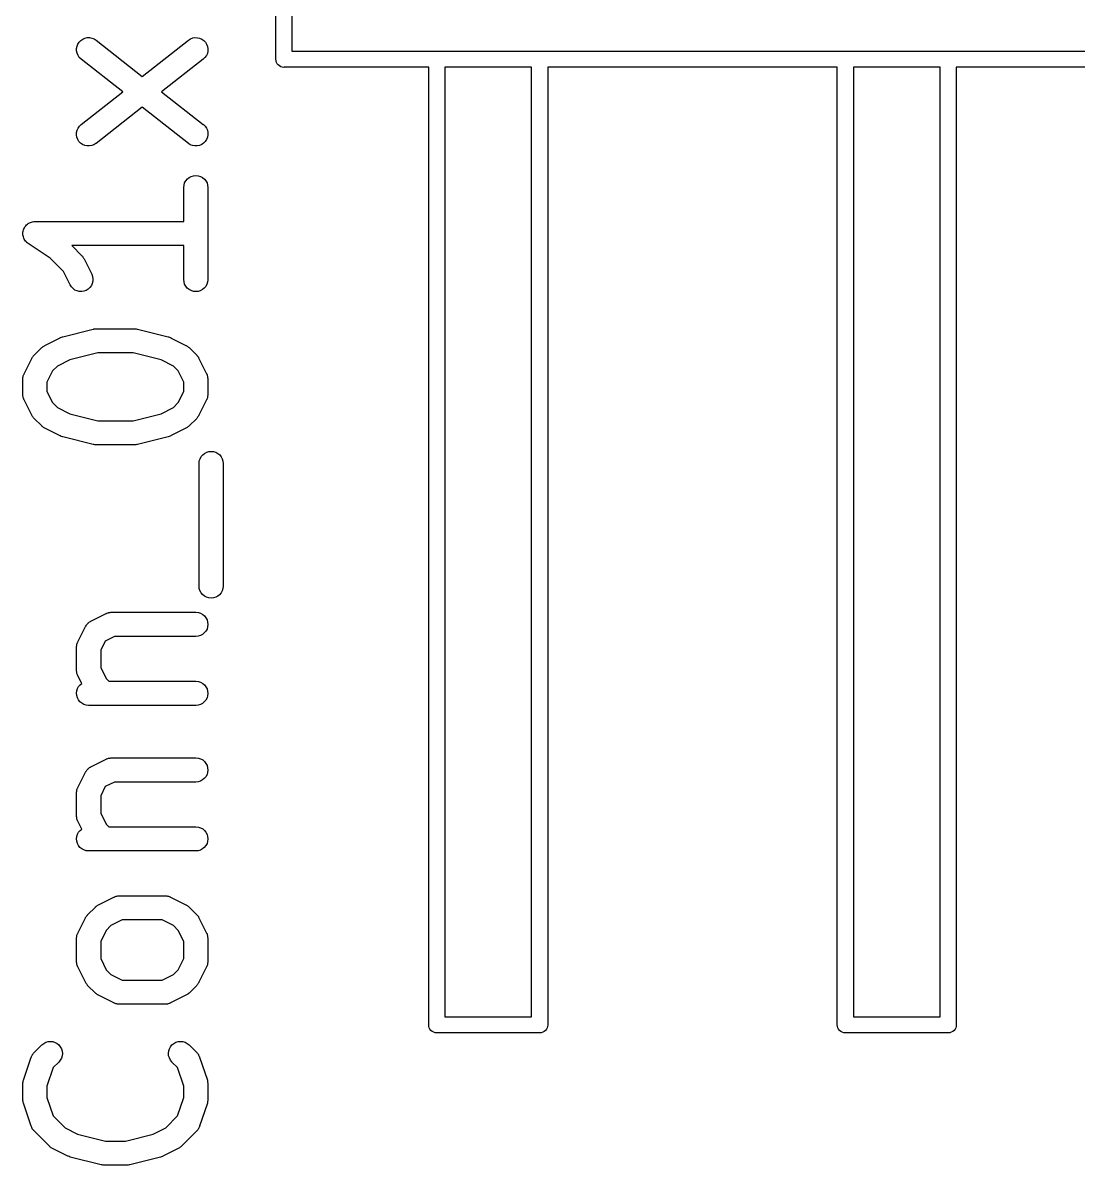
# Model space of a CAD drawing. Extents: x 118.6 to 187.3, y -130.9 to -41.9.
# Drawn here: x 150.78 to 157.34, y -88.38 to -81.28 of the extents above; entities that cross this region are included whole.
import ezdxf

# ---------------------------------------------------------------- set-up
doc = ezdxf.new("R2010")
doc.units = 0
doc.layers.add('BLACK', color=7, linetype='CONTINUOUS')

msp = doc.modelspace()

# ---------------------------------------------------------------- linework, layer by layer
at = {"layer": 'BLACK', "linetype": 'CONTINUOUS'}
for p, q in [((152.35, -81.5076), (152.35, -78.9725)), ((152.45, -79.02), (152.45, -81.46)), ((151.114, -81.4294), (151.119, -81.4158)), ((151.119, -81.4158), (151.127, -81.4035)), ((151.127, -81.4035), (151.137, -81.393)), ((151.137, -81.393), (151.149, -81.3847)), ((151.149, -81.3847), (151.163, -81.3788)), ((151.163, -81.3788), (151.177, -81.3757)), ((151.177, -81.3757), (151.192, -81.3755)), ((151.192, -81.3755), (151.206, -81.3781)), ((151.206, -81.3781), (151.22, -81.3834)), ((151.22, -81.3834), (151.232, -81.3913)), ((151.232, -81.3913), (151.519, -81.6168)), ((151.519, -81.6168), (151.806, -81.3913)), ((151.806, -81.3913), (151.807, -81.3906)), ((151.807, -81.3906), (151.819, -81.3829)), ((151.819, -81.3829), (151.833, -81.3778)), ((151.833, -81.3778), (151.847, -81.3754)), ((151.847, -81.3754), (151.862, -81.3759)), ((151.862, -81.3759), (151.876, -81.3792)), ((151.876, -81.3792), (151.89, -81.3852)), ((151.89, -81.3852), (151.902, -81.3937)), ((151.902, -81.3937), (151.912, -81.4043)), ((151.912, -81.4043), (151.919, -81.4167)), ((151.919, -81.4167), (151.925, -81.4304)), ((151.111, -81.4438), (151.114, -81.4294)), ((151.111, -81.4584), (151.111, -81.4438)), ((151.114, -81.4727), (151.111, -81.4584)), ((151.12, -81.4862), (151.114, -81.4727)), ((151.128, -81.4983), (151.12, -81.4862)), ((151.918, -81.4871), (151.909, -81.4991)), ((151.924, -81.4737), (151.918, -81.4871)), ((151.927, -81.4594), (151.924, -81.4737)), ((151.925, -81.4304), (151.927, -81.4448)), ((151.927, -81.4448), (151.927, -81.4594)), ((152.45, -81.46), (153.348, -81.46)), ((153.348, -81.46), (153.35, -81.4598)), ((153.35, -81.4598), (153.352, -81.46)), ((153.352, -81.46), (153.988, -81.46)), ((153.988, -81.46), (153.99, -81.4598)), ((153.99, -81.4598), (153.992, -81.46)), ((153.992, -81.46), (155.888, -81.46)), ((155.888, -81.46), (155.89, -81.4598)), ((155.89, -81.4598), (155.892, -81.46)), ((155.892, -81.46), (156.528, -81.46)), ((156.528, -81.46), (156.53, -81.4598)), ((156.53, -81.4598), (156.532, -81.46)), ((156.532, -81.46), (158.428, -81.46)), ((151.139, -81.5086), (151.128, -81.4983)), ((151.139, -81.5092), (151.139, -81.5086)), ((151.398, -81.7121), (151.139, -81.5092)), ((151.899, -81.5092), (151.64, -81.7121)), ((151.909, -81.4991), (151.899, -81.5092)), ((152.35, -81.51), (152.35, -81.5076)), ((152.351, -81.5198), (152.35, -81.51)), ((152.354, -81.5292), (152.351, -81.5198)), ((152.358, -81.5379), (152.354, -81.5292)), ((152.364, -81.5455), (152.358, -81.5379)), ((152.372, -81.5518), (152.364, -81.5455)), ((152.381, -81.5564), (152.372, -81.5518)), ((152.39, -81.5593), (152.381, -81.5564)), ((152.4, -81.5602), (152.39, -81.5593)), ((152.402, -81.56), (152.4, -81.5602)), ((153.3, -81.56), (152.402, -81.56)), ((153.3, -87.5075), (153.3, -81.56)), ((153.4, -81.56), (153.4, -87.46)), ((153.94, -81.56), (153.4, -81.56)), ((153.94, -87.46), (153.94, -81.56)), ((155.84, -81.56), (154.04, -81.56)), ((154.04, -81.56), (154.04, -87.5076)), ((155.84, -87.5075), (155.84, -81.56)), ((155.94, -81.56), (155.94, -87.46)), ((156.48, -81.56), (155.94, -81.56)), ((156.48, -87.46), (156.48, -81.56)), ((158.38, -81.56), (156.58, -81.56)), ((156.58, -81.56), (156.58, -87.5076)), ((151.139, -81.9151), (151.398, -81.7121)), ((151.64, -81.7121), (151.899, -81.9151)), ((151.519, -81.8075), (151.232, -82.033)), ((151.806, -82.033), (151.519, -81.8075)), ((151.129, -81.9252), (151.139, -81.9151)), ((151.899, -81.9151), (151.9, -81.9157)), ((151.9, -81.9157), (151.91, -81.926)), ((151.111, -81.9649), (151.114, -81.9506)), ((151.111, -81.9795), (151.111, -81.9649)), ((151.113, -81.9939), (151.111, -81.9795)), ((151.114, -81.9506), (151.12, -81.9372)), ((151.12, -81.9372), (151.129, -81.9252)), ((151.91, -81.926), (151.918, -81.9381)), ((151.918, -81.9381), (151.924, -81.9516)), ((151.924, -81.9516), (151.927, -81.9659)), ((151.927, -81.9805), (151.924, -81.9949)), ((151.927, -81.9659), (151.927, -81.9805)), ((151.119, -82.0076), (151.113, -81.9939)), ((151.126, -82.02), (151.119, -82.0076)), ((151.136, -82.0306), (151.126, -82.02)), ((151.148, -82.0391), (151.136, -82.0306)), ((151.162, -82.0451), (151.148, -82.0391)), ((151.176, -82.0484), (151.162, -82.0451)), ((151.191, -82.0489), (151.176, -82.0484)), ((151.205, -82.0465), (151.191, -82.0489)), ((151.219, -82.0414), (151.205, -82.0465)), ((151.231, -82.0337), (151.219, -82.0414)), ((151.232, -82.033), (151.231, -82.0337)), ((151.818, -82.0409), (151.806, -82.033)), ((151.832, -82.0462), (151.818, -82.0409)), ((151.846, -82.0488), (151.832, -82.0462)), ((151.861, -82.0485), (151.846, -82.0488)), ((151.875, -82.0454), (151.861, -82.0485)), ((151.889, -82.0396), (151.875, -82.0454)), ((151.901, -82.0313), (151.889, -82.0396)), ((151.911, -82.0208), (151.901, -82.0313)), ((151.919, -82.0085), (151.911, -82.0208)), ((151.924, -81.9949), (151.919, -82.0085)), ((151.783, -82.2778), (151.79, -82.265)), ((151.79, -82.265), (151.8, -82.2538)), ((151.8, -82.2538), (151.811, -82.2446)), ((151.811, -82.2446), (151.824, -82.2378)), ((151.824, -82.2378), (151.838, -82.2337)), ((151.838, -82.2337), (151.853, -82.2324)), ((151.853, -82.2324), (151.867, -82.2339)), ((151.867, -82.2339), (151.881, -82.2382)), ((151.881, -82.2382), (151.894, -82.2452)), ((151.894, -82.2452), (151.906, -82.2545)), ((151.906, -82.2545), (151.915, -82.2659)), ((151.915, -82.2659), (151.922, -82.2788)), ((151.777, -82.3063), (151.779, -82.2918)), ((151.777, -82.3074), (151.777, -82.3063)), ((151.777, -82.5181), (151.777, -82.3074)), ((151.779, -82.2918), (151.783, -82.2778)), ((151.922, -82.2788), (151.926, -82.2928)), ((151.926, -82.2928), (151.927, -82.3074)), ((151.927, -82.3074), (151.927, -82.8788)), ((150.783, -82.5639), (150.787, -82.5574)), ((150.787, -82.5574), (150.79, -82.5512)), ((150.79, -82.5511), (150.795, -82.5455)), ((150.79, -82.5512), (150.79, -82.5511)), ((150.79, -82.5511), (150.79, -82.5511)), ((150.795, -82.5455), (150.8, -82.5399)), ((150.8, -82.5398), (150.805, -82.5351)), ((150.8, -82.5399), (150.8, -82.5398)), ((150.8, -82.5398), (150.8, -82.5398)), ((150.805, -82.5351), (150.811, -82.5306)), ((150.811, -82.5306), (150.818, -82.5271)), ((150.811, -82.5306), (150.811, -82.5306)), ((150.811, -82.5306), (150.811, -82.5306)), ((150.818, -82.5271), (150.824, -82.5238)), ((150.824, -82.5237), (150.831, -82.5217)), ((150.824, -82.5238), (150.824, -82.5237)), ((150.824, -82.5237), (150.824, -82.5237)), ((150.831, -82.5217), (150.838, -82.5195)), ((150.838, -82.5195), (150.845, -82.5188)), ((150.838, -82.5195), (150.838, -82.5195)), ((150.838, -82.5195), (150.838, -82.5195)), ((150.845, -82.5188), (150.852, -82.5181)), ((150.852, -82.5181), (151.777, -82.5181)), ((150.777, -82.5925), (150.778, -82.5853)), ((150.777, -82.5926), (150.777, -82.5925)), ((150.777, -82.5925), (150.777, -82.5925)), ((150.778, -82.6001), (150.777, -82.5926)), ((150.778, -82.5853), (150.779, -82.578)), ((150.779, -82.607), (150.778, -82.6001)), ((150.779, -82.5779), (150.781, -82.5708)), ((150.779, -82.578), (150.779, -82.5779)), ((150.779, -82.578), (150.779, -82.578)), ((150.779, -82.6071), (150.779, -82.607)), ((150.781, -82.6143), (150.779, -82.6071)), ((150.779, -82.6071), (150.779, -82.6071)), ((150.781, -82.5708), (150.783, -82.564)), ((150.783, -82.6211), (150.781, -82.6143)), ((150.783, -82.564), (150.783, -82.5639)), ((150.783, -82.564), (150.783, -82.564)), ((150.783, -82.6212), (150.783, -82.6211)), ((150.783, -82.6211), (150.783, -82.6211)), ((150.786, -82.6274), (150.783, -82.6212)), ((150.79, -82.6341), (150.786, -82.6274)), ((150.79, -82.6342), (150.79, -82.6341)), ((150.79, -82.6341), (150.79, -82.6341)), ((150.794, -82.6398), (150.79, -82.6342)), ((150.799, -82.6455), (150.794, -82.6398)), ((150.799, -82.6456), (150.799, -82.6455)), ((150.799, -82.6455), (150.799, -82.6455)), ((150.804, -82.6503), (150.799, -82.6456)), ((150.81, -82.6549), (150.804, -82.6503)), ((150.81, -82.655), (150.81, -82.6549)), ((150.811, -82.6555), (150.81, -82.655)), ((150.81, -82.655), (150.81, -82.655)), ((150.81, -82.655), (150.81, -82.655)), ((150.947, -82.7466), (150.811, -82.6555)), ((151.777, -82.6681), (151.081, -82.6681)), ((151.081, -82.6681), (151.144, -82.7305)), ((151.777, -82.8788), (151.777, -82.6681)), ((151.029, -82.828), (150.947, -82.7466)), ((151.144, -82.7305), (151.144, -82.7313)), ((151.144, -82.7313), (151.147, -82.7346)), ((151.147, -82.7346), (151.15, -82.7376)), ((151.15, -82.7376), (151.151, -82.7403)), ((151.151, -82.7403), (151.153, -82.7427)), ((151.153, -82.7427), (151.155, -82.7465)), ((151.155, -82.7465), (151.158, -82.75)), ((151.158, -82.75), (151.205, -82.8453)), ((151.071, -82.9123), (151.029, -82.828)), ((151.079, -82.9247), (151.071, -82.9123)), ((151.209, -82.9033), (151.203, -82.9166)), ((151.205, -82.8453), (151.206, -82.8462)), ((151.206, -82.8462), (151.211, -82.8599)), ((151.212, -82.889), (151.209, -82.9033)), ((151.211, -82.8599), (151.213, -82.8744)), ((151.213, -82.8744), (151.212, -82.889)), ((151.779, -82.8934), (151.777, -82.8788)), ((151.783, -82.9074), (151.779, -82.8934)), ((151.79, -82.9203), (151.783, -82.9074)), ((151.921, -82.9084), (151.914, -82.9212)), ((151.926, -82.8944), (151.921, -82.9084)), ((151.927, -82.8799), (151.926, -82.8944)), ((151.927, -82.8788), (151.927, -82.8799)), ((151.089, -82.9354), (151.079, -82.9247)), ((151.101, -82.9439), (151.089, -82.9354)), ((151.114, -82.9499), (151.101, -82.9439)), ((151.128, -82.9532), (151.114, -82.9499)), ((151.143, -82.9536), (151.128, -82.9532)), ((151.157, -82.9513), (151.143, -82.9536)), ((151.171, -82.9461), (151.157, -82.9513)), ((151.184, -82.9384), (151.171, -82.9461)), ((151.194, -82.9284), (151.184, -82.9384)), ((151.203, -82.9166), (151.194, -82.9284)), ((151.799, -82.9317), (151.79, -82.9203)), ((151.81, -82.941), (151.799, -82.9317)), ((151.823, -82.9479), (151.81, -82.941)), ((151.837, -82.9523), (151.823, -82.9479)), ((151.852, -82.9538), (151.837, -82.9523)), ((151.866, -82.9525), (151.852, -82.9538)), ((151.88, -82.9483), (151.866, -82.9525)), ((151.893, -82.9416), (151.88, -82.9483)), ((151.905, -82.9324), (151.893, -82.9416)), ((151.914, -82.9212), (151.905, -82.9324)), ((151.025, -83.2346), (151.215, -83.187)), ((151.215, -83.187), (151.216, -83.1868)), ((151.216, -83.1868), (151.217, -83.1866)), ((151.217, -83.1866), (151.219, -83.1862)), ((151.219, -83.1862), (151.225, -83.1856)), ((151.225, -83.1856), (151.231, -83.1848)), ((151.231, -83.1848), (151.232, -83.1849)), ((151.232, -83.1849), (151.233, -83.1848)), ((151.233, -83.1848), (151.471, -83.1848)), ((151.471, -83.1848), (151.472, -83.1848)), ((151.472, -83.1848), (151.474, -83.1849)), ((151.474, -83.1849), (151.475, -83.1849)), ((151.475, -83.1849), (151.481, -83.1857)), ((151.481, -83.1857), (151.487, -83.1864)), ((151.487, -83.1864), (151.488, -83.1868)), ((151.488, -83.1868), (151.49, -83.187)), ((151.49, -83.187), (151.68, -83.2346)), ((150.914, -83.2879), (151.009, -83.2403)), ((151.009, -83.2403), (151.01, -83.2398)), ((151.01, -83.2398), (151.011, -83.2397)), ((151.011, -83.2395), (151.017, -83.2372)), ((151.011, -83.2397), (151.011, -83.2395)), ((151.017, -83.2372), (151.024, -83.2348)), ((151.024, -83.2347), (151.025, -83.2346)), ((151.024, -83.2348), (151.024, -83.2347)), ((151.68, -83.2346), (151.681, -83.2349)), ((151.681, -83.2349), (151.681, -83.235)), ((151.681, -83.235), (151.682, -83.2351)), ((151.682, -83.2351), (151.688, -83.2376)), ((151.688, -83.2376), (151.695, -83.24)), ((151.695, -83.24), (151.695, -83.2402)), ((151.695, -83.2402), (151.695, -83.2403)), ((151.695, -83.2403), (151.791, -83.2879)), ((150.847, -83.3496), (150.895, -83.302)), ((150.895, -83.3012), (150.899, -83.2986)), ((150.895, -83.302), (150.895, -83.3012)), ((150.899, -83.2986), (150.902, -83.2957)), ((150.902, -83.2957), (150.904, -83.294)), ((150.904, -83.294), (150.907, -83.2921)), ((150.907, -83.2921), (150.911, -83.2902)), ((150.911, -83.2902), (150.914, -83.2879)), ((151.243, -83.3348), (151.069, -83.3781)), ((151.462, -83.3348), (151.243, -83.3348)), ((151.636, -83.3781), (151.462, -83.3348)), ((151.791, -83.2879), (151.792, -83.2884)), ((151.792, -83.2884), (151.795, -83.2907)), ((151.795, -83.2907), (151.799, -83.2927)), ((151.799, -83.2927), (151.801, -83.2947)), ((151.801, -83.2947), (151.804, -83.2964)), ((151.804, -83.2964), (151.807, -83.2993)), ((151.807, -83.2993), (151.81, -83.302)), ((151.81, -83.302), (151.858, -83.3496)), ((150.785, -83.4643), (150.833, -83.3691)), ((150.833, -83.3681), (150.836, -83.3646)), ((150.833, -83.3691), (150.833, -83.3681)), ((150.836, -83.3646), (150.838, -83.3609)), ((150.838, -83.3609), (150.84, -83.3585)), ((150.84, -83.3585), (150.841, -83.3559)), ((150.841, -83.3559), (150.844, -83.3528)), ((150.844, -83.3528), (150.847, -83.3496)), ((151.069, -83.3781), (150.992, -83.4166)), ((151.713, -83.4166), (151.636, -83.3781)), ((151.858, -83.3496), (151.859, -83.3503)), ((151.859, -83.3503), (151.861, -83.3536)), ((151.861, -83.3536), (151.864, -83.3567)), ((151.864, -83.3567), (151.866, -83.3593)), ((151.866, -83.3593), (151.868, -83.3618)), ((151.868, -83.3618), (151.87, -83.3655)), ((151.87, -83.3655), (151.872, -83.3691)), ((151.872, -83.3691), (151.919, -83.4643)), ((150.779, -83.4823), (150.78, -83.4802)), ((150.78, -83.478), (150.782, -83.4732)), ((150.78, -83.4802), (150.78, -83.478)), ((150.782, -83.4732), (150.783, -83.4683)), ((150.783, -83.4683), (150.785, -83.4664)), ((150.785, -83.4664), (150.785, -83.4643)), ((150.962, -83.447), (150.927, -83.5156)), ((150.992, -83.4166), (150.962, -83.447)), ((151.743, -83.447), (151.713, -83.4166)), ((151.777, -83.5156), (151.743, -83.447)), ((151.919, -83.4643), (151.92, -83.4653)), ((151.92, -83.4653), (151.921, -83.4673)), ((151.921, -83.4673), (151.922, -83.4693)), ((151.922, -83.4693), (151.923, -83.4742)), ((151.923, -83.4742), (151.925, -83.479)), ((151.925, -83.479), (151.925, -83.4812)), ((151.925, -83.4812), (151.926, -83.4833)), ((150.777, -83.4968), (150.778, -83.4946)), ((150.777, -83.4979), (150.777, -83.4968)), ((150.777, -83.5931), (150.777, -83.4979)), ((150.778, -83.4874), (150.779, -83.4823)), ((150.778, -83.4924), (150.778, -83.4874)), ((150.778, -83.4946), (150.778, -83.4924)), ((150.927, -83.5156), (150.927, -83.5754)), ((151.777, -83.5754), (151.777, -83.5156)), ((151.926, -83.4833), (151.926, -83.4884)), ((151.926, -83.4884), (151.927, -83.4935)), ((151.927, -83.4935), (151.927, -83.4957)), ((151.927, -83.4957), (151.927, -83.4979)), ((151.927, -83.4979), (151.927, -83.5931)), ((150.778, -83.5953), (150.777, -83.5931)), ((150.778, -83.5975), (150.778, -83.5953)), ((150.778, -83.6026), (150.778, -83.5975)), ((150.779, -83.6077), (150.778, -83.6026)), ((150.779, -83.6098), (150.779, -83.6077)), ((150.78, -83.612), (150.779, -83.6098)), ((150.782, -83.6168), (150.78, -83.612)), ((150.783, -83.6217), (150.782, -83.6168)), ((150.784, -83.6236), (150.783, -83.6217)), ((150.927, -83.5754), (150.962, -83.6439)), ((151.743, -83.6439), (151.777, -83.5754)), ((151.921, -83.6226), (151.92, -83.6246)), ((151.923, -83.6178), (151.921, -83.6226)), ((151.925, -83.613), (151.923, -83.6178)), ((151.926, -83.6087), (151.925, -83.6108)), ((151.925, -83.6108), (151.925, -83.613)), ((151.927, -83.5985), (151.926, -83.6036)), ((151.926, -83.6036), (151.926, -83.6087)), ((151.927, -83.5931), (151.927, -83.5941)), ((151.927, -83.5941), (151.927, -83.5963)), ((151.927, -83.5963), (151.927, -83.5985)), ((150.785, -83.6257), (150.784, -83.6236)), ((150.785, -83.6266), (150.785, -83.6257)), ((150.833, -83.7219), (150.785, -83.6266)), ((150.962, -83.6439), (150.992, -83.6743)), ((150.992, -83.6743), (151.069, -83.7128)), ((151.636, -83.7128), (151.713, -83.6743)), ((151.713, -83.6743), (151.743, -83.6439)), ((151.919, -83.6266), (151.872, -83.7219)), ((151.92, -83.6246), (151.919, -83.6266)), ((150.835, -83.7254), (150.833, -83.7219)), ((150.837, -83.7292), (150.835, -83.7254)), ((150.839, -83.7316), (150.837, -83.7292)), ((150.841, -83.7343), (150.839, -83.7316)), ((150.844, -83.7373), (150.841, -83.7343)), ((150.846, -83.7406), (150.844, -83.7373)), ((150.847, -83.7414), (150.846, -83.7406)), ((150.895, -83.789), (150.847, -83.7414)), ((151.069, -83.7128), (151.243, -83.7562)), ((151.243, -83.7562), (151.462, -83.7562)), ((151.462, -83.7562), (151.636, -83.7128)), ((151.858, -83.7414), (151.81, -83.789)), ((151.86, -83.7381), (151.858, -83.7414)), ((151.863, -83.7351), (151.86, -83.7381)), ((151.865, -83.7325), (151.863, -83.7351)), ((151.867, -83.7301), (151.865, -83.7325)), ((151.869, -83.7263), (151.867, -83.7301)), ((151.871, -83.7228), (151.869, -83.7263)), ((151.872, -83.7219), (151.871, -83.7228)), ((150.898, -83.7917), (150.895, -83.789)), ((150.901, -83.7946), (150.898, -83.7917)), ((150.903, -83.7963), (150.901, -83.7946)), ((150.906, -83.7983), (150.903, -83.7963)), ((150.91, -83.8003), (150.906, -83.7983)), ((150.913, -83.8026), (150.91, -83.8003)), ((150.914, -83.803), (150.913, -83.8026)), ((151.009, -83.8507), (150.914, -83.803)), ((151.791, -83.803), (151.695, -83.8507)), ((151.794, -83.8008), (151.791, -83.803)), ((151.798, -83.7989), (151.794, -83.8008)), ((151.8, -83.7969), (151.798, -83.7989)), ((151.803, -83.7952), (151.8, -83.7969)), ((151.806, -83.7923), (151.803, -83.7952)), ((151.809, -83.7897), (151.806, -83.7923)), ((151.81, -83.789), (151.809, -83.7897)), ((151.01, -83.8508), (151.009, -83.8507)), ((151.01, -83.851), (151.01, -83.8508)), ((151.016, -83.8534), (151.01, -83.851)), ((151.023, -83.8559), (151.016, -83.8534)), ((151.024, -83.8561), (151.023, -83.8559)), ((151.023, -83.8559), (151.023, -83.8559)), ((151.025, -83.8563), (151.024, -83.8561)), ((151.215, -83.904), (151.025, -83.8563)), ((151.216, -83.9041), (151.215, -83.904)), ((151.218, -83.9046), (151.216, -83.9041)), ((151.224, -83.9052), (151.218, -83.9046)), ((151.23, -83.9061), (151.224, -83.9052)), ((151.231, -83.906), (151.23, -83.9061)), ((151.232, -83.9062), (151.231, -83.906)), ((151.233, -83.9062), (151.232, -83.9062)), ((151.471, -83.9062), (151.233, -83.9062)), ((151.473, -83.9061), (151.471, -83.9062)), ((151.474, -83.9061), (151.473, -83.9061)), ((151.48, -83.9053), (151.474, -83.9061)), ((151.486, -83.9048), (151.48, -83.9053)), ((151.487, -83.9044), (151.486, -83.9048)), ((151.489, -83.9042), (151.487, -83.9044)), ((151.49, -83.904), (151.489, -83.9042)), ((151.68, -83.8563), (151.49, -83.904)), ((151.681, -83.8562), (151.68, -83.8562)), ((151.68, -83.8562), (151.68, -83.8563)), ((151.687, -83.8538), (151.681, -83.8562)), ((151.694, -83.8514), (151.687, -83.8538)), ((151.695, -83.8511), (151.694, -83.8512)), ((151.694, -83.8512), (151.694, -83.8514)), ((151.695, -83.8507), (151.695, -83.8511)), ((151.886, -83.9793), (151.895, -83.9681)), ((151.895, -83.9681), (151.907, -83.9589)), ((151.907, -83.9589), (151.92, -83.9521)), ((151.92, -83.9521), (151.934, -83.948)), ((151.934, -83.948), (151.948, -83.9467)), ((151.948, -83.9467), (151.963, -83.9482)), ((151.963, -83.9482), (151.977, -83.9525)), ((151.977, -83.9525), (151.99, -83.9595)), ((151.99, -83.9595), (152.001, -83.9688)), ((152.001, -83.9688), (152.01, -83.9802)), ((151.873, -84.0206), (151.874, -84.0061)), ((151.873, -84.0217), (151.873, -84.0206)), ((151.873, -84.7836), (151.873, -84.0217)), ((151.874, -84.0061), (151.879, -83.9921)), ((151.879, -83.9921), (151.886, -83.9793)), ((152.01, -83.9802), (152.017, -83.9931)), ((152.017, -83.9931), (152.021, -84.0071)), ((152.021, -84.0071), (152.023, -84.0217)), ((152.023, -84.0217), (152.023, -84.7836)), ((151.874, -84.7981), (151.873, -84.7836)), ((151.878, -84.8122), (151.874, -84.7981)), ((151.885, -84.8251), (151.878, -84.8122)), ((151.894, -84.8364), (151.885, -84.8251)), ((152.01, -84.8259), (152, -84.8372)), ((152.017, -84.8131), (152.01, -84.8259)), ((152.021, -84.7992), (152.017, -84.8131)), ((152.023, -84.7846), (152.021, -84.7992)), ((152.023, -84.7836), (152.023, -84.7846)), ((151.906, -84.8457), (151.894, -84.8364)), ((151.919, -84.8527), (151.906, -84.8457)), ((151.933, -84.857), (151.919, -84.8527)), ((151.947, -84.8586), (151.933, -84.857)), ((151.962, -84.8572), (151.947, -84.8586)), ((151.976, -84.8531), (151.962, -84.8572)), ((151.989, -84.8463), (151.976, -84.8531)), ((152, -84.8372), (151.989, -84.8463)), ((151.2, -85.0022), (151.295, -84.9546)), ((151.295, -84.9546), (151.296, -84.9541)), ((151.296, -84.9541), (151.298, -84.9534)), ((151.298, -84.9534), (151.3, -84.9523)), ((151.3, -84.9523), (151.305, -84.9508)), ((151.305, -84.9508), (151.31, -84.9491)), ((151.31, -84.9491), (151.312, -84.9487)), ((151.312, -84.9487), (151.314, -84.9481)), ((151.314, -84.9481), (151.319, -84.9476)), ((151.319, -84.9476), (151.324, -84.9468)), ((151.324, -84.9468), (151.326, -84.9469)), ((151.326, -84.9469), (151.329, -84.9467)), ((151.329, -84.9467), (151.852, -84.9467)), ((151.852, -84.9467), (151.853, -84.9467)), ((151.853, -84.9467), (151.868, -84.9483)), ((151.868, -84.9483), (151.882, -84.9527)), ((151.882, -84.9527), (151.895, -84.9598)), ((151.895, -84.9598), (151.906, -84.9692)), ((151.906, -84.9692), (151.915, -84.9806)), ((151.119, -85.131), (151.166, -85.0357)), ((151.166, -85.0357), (151.167, -85.0348)), ((151.167, -85.0348), (151.168, -85.0334)), ((151.168, -85.032), (151.172, -85.0273)), ((151.168, -85.0334), (151.168, -85.032)), ((151.172, -85.0273), (151.175, -85.0225)), ((151.175, -85.0225), (151.176, -85.0214)), ((151.176, -85.0214), (151.177, -85.02)), ((151.177, -85.02), (151.181, -85.0161)), ((151.181, -85.0161), (151.185, -85.012)), ((151.185, -85.012), (151.186, -85.0111)), ((151.186, -85.0111), (151.187, -85.01)), ((151.187, -85.01), (151.192, -85.007)), ((151.192, -85.007), (151.197, -85.0037)), ((151.197, -85.0037), (151.198, -85.0031)), ((151.198, -85.0031), (151.2, -85.0022)), ((151.915, -84.9806), (151.922, -84.9936)), ((151.922, -84.9936), (151.926, -85.0076)), ((151.926, -85.0367), (151.922, -85.0507)), ((151.926, -85.0076), (151.927, -85.0222)), ((151.927, -85.0222), (151.926, -85.0367)), ((151.346, -85.0967), (151.289, -85.1252)), ((151.852, -85.0967), (151.346, -85.0967)), ((151.867, -85.0952), (151.852, -85.0967)), ((151.881, -85.091), (151.867, -85.0952)), ((151.894, -85.0841), (151.881, -85.091)), ((151.905, -85.0749), (151.894, -85.0841)), ((151.915, -85.0636), (151.905, -85.0749)), ((151.922, -85.0507), (151.915, -85.0636)), ((151.111, -85.1591), (151.112, -85.154)), ((151.111, -85.1613), (151.111, -85.1591)), ((151.111, -85.1635), (151.111, -85.1613)), ((151.111, -85.1645), (151.111, -85.1635)), ((151.111, -85.3074), (151.111, -85.1645)), ((151.112, -85.1489), (151.113, -85.1468)), ((151.112, -85.154), (151.112, -85.1489)), ((151.113, -85.1447), (151.115, -85.1399)), ((151.113, -85.1468), (151.113, -85.1447)), ((151.115, -85.1399), (151.117, -85.135)), ((151.117, -85.135), (151.118, -85.133)), ((151.118, -85.133), (151.119, -85.131)), ((151.289, -85.1252), (151.261, -85.1822)), ((151.261, -85.1822), (151.261, -85.2897)), ((151.111, -85.3096), (151.111, -85.3074)), ((151.111, -85.3118), (151.111, -85.3096)), ((151.112, -85.3168), (151.111, -85.3118)), ((151.112, -85.3219), (151.112, -85.3168)), ((151.113, -85.3241), (151.112, -85.3219)), ((151.113, -85.3262), (151.113, -85.3241)), ((151.115, -85.3311), (151.113, -85.3262)), ((151.261, -85.2897), (151.295, -85.3582)), ((151.116, -85.336), (151.115, -85.3311)), ((151.117, -85.3379), (151.116, -85.336)), ((151.118, -85.34), (151.117, -85.3379)), ((151.119, -85.3409), (151.118, -85.34)), ((151.143, -85.389), (151.119, -85.3409)), ((151.124, -85.4083), (151.133, -85.397)), ((151.133, -85.397), (151.143, -85.389)), ((151.295, -85.3582), (151.312, -85.3752)), ((151.312, -85.3752), (151.852, -85.3752)), ((151.852, -85.3752), (151.853, -85.3752)), ((151.853, -85.3752), (151.868, -85.3769)), ((151.868, -85.3769), (151.882, -85.3813)), ((151.882, -85.3813), (151.895, -85.3884)), ((151.895, -85.3884), (151.906, -85.3978)), ((151.906, -85.3978), (151.915, -85.4092)), ((151.111, -85.4497), (151.112, -85.4352)), ((151.112, -85.4643), (151.111, -85.4497)), ((151.112, -85.4352), (151.117, -85.4212)), ((151.116, -85.4783), (151.112, -85.4643)), ((151.117, -85.4212), (151.124, -85.4083)), ((151.915, -85.4092), (151.922, -85.4221)), ((151.922, -85.4221), (151.926, -85.4362)), ((151.926, -85.4653), (151.922, -85.4793)), ((151.926, -85.4362), (151.927, -85.4508)), ((151.927, -85.4508), (151.926, -85.4653)), ((151.123, -85.4913), (151.116, -85.4783)), ((151.132, -85.5027), (151.123, -85.4913)), ((151.143, -85.5121), (151.132, -85.5027)), ((151.156, -85.5192), (151.143, -85.5121)), ((151.17, -85.5236), (151.156, -85.5192)), ((151.185, -85.5252), (151.17, -85.5236)), ((151.186, -85.5252), (151.185, -85.5252)), ((151.852, -85.5252), (151.186, -85.5252)), ((151.867, -85.5238), (151.852, -85.5252)), ((151.881, -85.5196), (151.867, -85.5238)), ((151.894, -85.5127), (151.881, -85.5196)), ((151.905, -85.5035), (151.894, -85.5127)), ((151.915, -85.4922), (151.905, -85.5035)), ((151.922, -85.4793), (151.915, -85.4922)), ((151.2, -85.907), (151.295, -85.8593)), ((151.295, -85.8593), (151.296, -85.8589)), ((151.296, -85.8589), (151.298, -85.8581)), ((151.298, -85.8581), (151.3, -85.8571)), ((151.3, -85.8571), (151.305, -85.8556)), ((151.305, -85.8556), (151.31, -85.8538)), ((151.31, -85.8538), (151.312, -85.8535)), ((151.312, -85.8535), (151.314, -85.8529)), ((151.314, -85.8529), (151.319, -85.8524)), ((151.319, -85.8524), (151.324, -85.8516)), ((151.324, -85.8516), (151.326, -85.8516)), ((151.326, -85.8516), (151.329, -85.8514)), ((151.329, -85.8514), (151.852, -85.8514)), ((151.852, -85.8514), (151.853, -85.8514)), ((151.853, -85.8514), (151.868, -85.8531)), ((151.868, -85.8531), (151.882, -85.8575)), ((151.882, -85.8575), (151.895, -85.8645)), ((151.895, -85.8645), (151.906, -85.874)), ((151.906, -85.874), (151.915, -85.8854)), ((151.915, -85.8854), (151.922, -85.8983)), ((151.119, -86.0357), (151.166, -85.9405)), ((151.166, -85.9405), (151.167, -85.9396)), ((151.167, -85.9396), (151.168, -85.9382)), ((151.168, -85.9367), (151.172, -85.9321)), ((151.168, -85.9382), (151.168, -85.9367)), ((151.172, -85.9321), (151.175, -85.9273)), ((151.175, -85.9273), (151.176, -85.9261)), ((151.176, -85.9261), (151.177, -85.9248)), ((151.177, -85.9248), (151.181, -85.9209)), ((151.181, -85.9209), (151.185, -85.9168)), ((151.185, -85.9168), (151.186, -85.9159)), ((151.186, -85.9159), (151.187, -85.9148)), ((151.187, -85.9148), (151.192, -85.9117)), ((151.192, -85.9117), (151.197, -85.9085)), ((151.197, -85.9085), (151.198, -85.9078)), ((151.198, -85.9078), (151.2, -85.907)), ((151.922, -85.9555), (151.915, -85.9684)), ((151.922, -85.8983), (151.926, -85.9124)), ((151.926, -85.9415), (151.922, -85.9555)), ((151.926, -85.9124), (151.927, -85.927)), ((151.927, -85.927), (151.926, -85.9415)), ((151.118, -86.0378), (151.119, -86.0357)), ((151.289, -86.0299), (151.261, -86.087)), ((151.346, -86.0014), (151.289, -86.0299)), ((151.852, -86.0014), (151.346, -86.0014)), ((151.867, -86), (151.852, -86.0014)), ((151.881, -85.9958), (151.867, -86)), ((151.894, -85.9889), (151.881, -85.9958)), ((151.905, -85.9796), (151.894, -85.9889)), ((151.915, -85.9684), (151.905, -85.9796)), ((151.111, -86.0638), (151.112, -86.0588)), ((151.111, -86.066), (151.111, -86.0638)), ((151.111, -86.0682), (151.111, -86.066)), ((151.111, -86.0693), (151.111, -86.0682)), ((151.111, -86.2121), (151.111, -86.0693)), ((151.112, -86.0537), (151.113, -86.0516)), ((151.112, -86.0588), (151.112, -86.0537)), ((151.113, -86.0494), (151.115, -86.0446)), ((151.113, -86.0516), (151.113, -86.0494)), ((151.115, -86.0446), (151.117, -86.0397)), ((151.117, -86.0397), (151.118, -86.0378)), ((151.261, -86.087), (151.261, -86.1944)), ((151.111, -86.2143), (151.111, -86.2121)), ((151.111, -86.2165), (151.111, -86.2143)), ((151.112, -86.2216), (151.111, -86.2165)), ((151.112, -86.2267), (151.112, -86.2216)), ((151.113, -86.2288), (151.112, -86.2267)), ((151.113, -86.231), (151.113, -86.2288)), ((151.115, -86.2358), (151.113, -86.231)), ((151.116, -86.2407), (151.115, -86.2358)), ((151.117, -86.2427), (151.116, -86.2407)), ((151.118, -86.2447), (151.117, -86.2427)), ((151.119, -86.2457), (151.118, -86.2447)), ((151.143, -86.2938), (151.119, -86.2457)), ((151.261, -86.1944), (151.295, -86.263)), ((151.117, -86.3259), (151.124, -86.3131)), ((151.124, -86.3131), (151.133, -86.3018)), ((151.133, -86.3018), (151.143, -86.2938)), ((151.295, -86.263), (151.312, -86.28)), ((151.312, -86.28), (151.852, -86.28)), ((151.852, -86.28), (151.853, -86.28)), ((151.853, -86.28), (151.868, -86.2816)), ((151.868, -86.2816), (151.882, -86.2861)), ((151.882, -86.2861), (151.895, -86.2931)), ((151.895, -86.2931), (151.906, -86.3025)), ((151.906, -86.3025), (151.915, -86.3139)), ((151.915, -86.3139), (151.922, -86.3269)), ((151.111, -86.3545), (151.112, -86.3399)), ((151.112, -86.3691), (151.111, -86.3545)), ((151.112, -86.3399), (151.117, -86.3259)), ((151.116, -86.3831), (151.112, -86.3691)), ((151.123, -86.3961), (151.116, -86.3831)), ((151.922, -86.3841), (151.915, -86.3969)), ((151.922, -86.3269), (151.926, -86.3409)), ((151.926, -86.3701), (151.922, -86.3841)), ((151.926, -86.3409), (151.927, -86.3555)), ((151.927, -86.3555), (151.926, -86.3701)), ((151.132, -86.4075), (151.123, -86.3961)), ((151.143, -86.4169), (151.132, -86.4075)), ((151.156, -86.4239), (151.143, -86.4169)), ((151.17, -86.4284), (151.156, -86.4239)), ((151.185, -86.43), (151.17, -86.4284)), ((151.186, -86.43), (151.185, -86.43)), ((151.852, -86.43), (151.186, -86.43)), ((151.867, -86.4286), (151.852, -86.43)), ((151.881, -86.4243), (151.867, -86.4286)), ((151.894, -86.4175), (151.881, -86.4243)), ((151.905, -86.4082), (151.894, -86.4175)), ((151.915, -86.3969), (151.905, -86.4082)), ((151.247, -86.7641), (151.343, -86.7165)), ((151.343, -86.7165), (151.344, -86.716)), ((151.344, -86.716), (151.346, -86.7153)), ((151.346, -86.7153), (151.348, -86.7142)), ((151.348, -86.7142), (151.353, -86.7127)), ((151.353, -86.7127), (151.357, -86.711)), ((151.357, -86.711), (151.36, -86.7106)), ((151.36, -86.7106), (151.362, -86.71)), ((151.362, -86.71), (151.367, -86.7095)), ((151.367, -86.7095), (151.372, -86.7087)), ((151.372, -86.7087), (151.374, -86.7088)), ((151.374, -86.7088), (151.376, -86.7086)), ((151.376, -86.7086), (151.662, -86.7086)), ((151.662, -86.7086), (151.663, -86.7086)), ((151.663, -86.7086), (151.665, -86.7088)), ((151.665, -86.7088), (151.667, -86.7088)), ((151.667, -86.7088), (151.672, -86.7096)), ((151.672, -86.7096), (151.677, -86.7102)), ((151.677, -86.7102), (151.68, -86.7109)), ((151.68, -86.7109), (151.682, -86.7113)), ((151.682, -86.7113), (151.687, -86.7131)), ((151.687, -86.7131), (151.691, -86.7146)), ((151.691, -86.7146), (151.693, -86.7157)), ((151.693, -86.7157), (151.695, -86.7165)), ((151.695, -86.7165), (151.791, -86.7641)), ((151.18, -86.8258), (151.228, -86.7782)), ((151.228, -86.7782), (151.229, -86.7774)), ((151.229, -86.7774), (151.232, -86.7748)), ((151.232, -86.7748), (151.235, -86.7719)), ((151.235, -86.7719), (151.238, -86.7702)), ((151.238, -86.7702), (151.24, -86.7683)), ((151.24, -86.7683), (151.244, -86.7664)), ((151.244, -86.7664), (151.247, -86.7641)), ((151.791, -86.7641), (151.792, -86.7646)), ((151.792, -86.7646), (151.795, -86.7669)), ((151.795, -86.7669), (151.799, -86.7689)), ((151.799, -86.7689), (151.801, -86.7708)), ((151.801, -86.7708), (151.804, -86.7725)), ((151.804, -86.7725), (151.807, -86.7755)), ((151.807, -86.7755), (151.81, -86.7782)), ((151.81, -86.7782), (151.858, -86.8258)), ((151.119, -86.9405), (151.166, -86.8453)), ((151.166, -86.8453), (151.167, -86.8443)), ((151.167, -86.8443), (151.169, -86.8408)), ((151.169, -86.8408), (151.171, -86.8371)), ((151.171, -86.8371), (151.173, -86.8347)), ((151.173, -86.8347), (151.175, -86.8321)), ((151.175, -86.8321), (151.178, -86.829)), ((151.178, -86.829), (151.18, -86.8258)), ((151.394, -86.8586), (151.325, -86.8928)), ((151.644, -86.8586), (151.394, -86.8586)), ((151.713, -86.8928), (151.644, -86.8586)), ((151.858, -86.8258), (151.859, -86.8265)), ((151.859, -86.8265), (151.861, -86.8298)), ((151.861, -86.8298), (151.864, -86.8329)), ((151.864, -86.8329), (151.866, -86.8355)), ((151.866, -86.8355), (151.868, -86.838)), ((151.868, -86.838), (151.87, -86.8417)), ((151.87, -86.8417), (151.872, -86.8453)), ((151.872, -86.8453), (151.919, -86.9405)), ((151.112, -86.9585), (151.113, -86.9564)), ((151.112, -86.9635), (151.112, -86.9585)), ((151.113, -86.9542), (151.115, -86.9494)), ((151.113, -86.9564), (151.113, -86.9542)), ((151.115, -86.9494), (151.117, -86.9445)), ((151.117, -86.9445), (151.118, -86.9426)), ((151.118, -86.9426), (151.119, -86.9405)), ((151.295, -86.9232), (151.261, -86.9918)), ((151.325, -86.8928), (151.295, -86.9232)), ((151.743, -86.9232), (151.713, -86.8928)), ((151.777, -86.9918), (151.743, -86.9232)), ((151.919, -86.9405), (151.92, -86.9414)), ((151.92, -86.9414), (151.921, -86.9435)), ((151.921, -86.9435), (151.922, -86.9455)), ((151.922, -86.9455), (151.923, -86.9504)), ((151.923, -86.9504), (151.925, -86.9552)), ((151.925, -86.9552), (151.925, -86.9574)), ((151.925, -86.9574), (151.926, -86.9595)), ((151.926, -86.9595), (151.926, -86.9646)), ((151.111, -86.9686), (151.112, -86.9635)), ((151.111, -86.9708), (151.111, -86.9686)), ((151.111, -86.973), (151.111, -86.9708)), ((151.111, -86.974), (151.111, -86.973)), ((151.111, -87.1169), (151.111, -86.974)), ((151.261, -86.9918), (151.261, -87.0992)), ((151.777, -87.0992), (151.777, -86.9918)), ((151.926, -86.9646), (151.927, -86.9696)), ((151.927, -86.9696), (151.927, -86.9719)), ((151.927, -86.9719), (151.927, -86.974)), ((151.927, -86.974), (151.927, -87.1169)), ((151.261, -87.0992), (151.295, -87.1677)), ((151.743, -87.1677), (151.777, -87.0992)), ((151.111, -87.1191), (151.111, -87.1169)), ((151.111, -87.1213), (151.111, -87.1191)), ((151.112, -87.1264), (151.111, -87.1213)), ((151.112, -87.1315), (151.112, -87.1264)), ((151.113, -87.1336), (151.112, -87.1315)), ((151.113, -87.1358), (151.113, -87.1336)), ((151.115, -87.1406), (151.113, -87.1358)), ((151.116, -87.1455), (151.115, -87.1406)), ((151.117, -87.1474), (151.116, -87.1455)), ((151.118, -87.1495), (151.117, -87.1474)), ((151.119, -87.1504), (151.118, -87.1495)), ((151.166, -87.2457), (151.119, -87.1504)), ((151.295, -87.1677), (151.325, -87.1981)), ((151.713, -87.1981), (151.743, -87.1677)), ((151.919, -87.1504), (151.872, -87.2457)), ((151.92, -87.1484), (151.919, -87.1504)), ((151.921, -87.1465), (151.92, -87.1484)), ((151.923, -87.1416), (151.921, -87.1465)), ((151.925, -87.1368), (151.923, -87.1416)), ((151.926, -87.1325), (151.925, -87.1346)), ((151.925, -87.1346), (151.925, -87.1368)), ((151.927, -87.1224), (151.926, -87.1274)), ((151.926, -87.1274), (151.926, -87.1325)), ((151.927, -87.1169), (151.927, -87.118)), ((151.927, -87.118), (151.927, -87.1201)), ((151.927, -87.1201), (151.927, -87.1224)), ((151.325, -87.1981), (151.394, -87.2324)), ((151.394, -87.2324), (151.644, -87.2324)), ((151.644, -87.2324), (151.713, -87.1981)), ((151.168, -87.2493), (151.166, -87.2457)), ((151.17, -87.253), (151.168, -87.2493)), ((151.172, -87.2554), (151.17, -87.253)), ((151.174, -87.2581), (151.172, -87.2554)), ((151.177, -87.2611), (151.174, -87.2581)), ((151.18, -87.2644), (151.177, -87.2611)), ((151.18, -87.2652), (151.18, -87.2644)), ((151.228, -87.3128), (151.18, -87.2652)), ((151.231, -87.3155), (151.228, -87.3128)), ((151.809, -87.3135), (151.806, -87.3162)), ((151.81, -87.3128), (151.809, -87.3135)), ((151.858, -87.2652), (151.81, -87.3128)), ((151.86, -87.2619), (151.858, -87.2652)), ((151.863, -87.2589), (151.86, -87.2619)), ((151.865, -87.2563), (151.863, -87.2589)), ((151.867, -87.2539), (151.865, -87.2563)), ((151.869, -87.2502), (151.867, -87.2539)), ((151.871, -87.2466), (151.869, -87.2502)), ((151.872, -87.2457), (151.871, -87.2466)), ((151.234, -87.3184), (151.231, -87.3155)), ((151.237, -87.3201), (151.234, -87.3184)), ((151.239, -87.3221), (151.237, -87.3201)), ((151.243, -87.3241), (151.239, -87.3221)), ((151.246, -87.3264), (151.243, -87.3241)), ((151.247, -87.3268), (151.246, -87.3264)), ((151.343, -87.3745), (151.247, -87.3268)), ((151.345, -87.3753), (151.343, -87.3745)), ((151.347, -87.3763), (151.345, -87.3753)), ((151.352, -87.3779), (151.347, -87.3763)), ((151.356, -87.3797), (151.352, -87.3779)), ((151.358, -87.3801), (151.356, -87.3797)), ((151.361, -87.3807), (151.358, -87.3801)), ((151.366, -87.3813), (151.361, -87.3807)), ((151.371, -87.3822), (151.366, -87.3813)), ((151.373, -87.3821), (151.371, -87.3822)), ((151.375, -87.3824), (151.373, -87.3821)), ((151.376, -87.3824), (151.375, -87.3824)), ((151.662, -87.3824), (151.376, -87.3824)), ((151.664, -87.3822), (151.662, -87.3824)), ((151.666, -87.3823), (151.664, -87.3822)), ((151.671, -87.3815), (151.666, -87.3823)), ((151.676, -87.381), (151.671, -87.3815)), ((151.679, -87.3803), (151.676, -87.381)), ((151.681, -87.38), (151.679, -87.3803)), ((151.686, -87.3782), (151.681, -87.38)), ((151.69, -87.3767), (151.686, -87.3782)), ((151.692, -87.3757), (151.69, -87.3767)), ((151.695, -87.3749), (151.692, -87.3757)), ((151.791, -87.3268), (151.695, -87.3745)), ((151.695, -87.3745), (151.695, -87.3749)), ((151.794, -87.3246), (151.791, -87.3268)), ((151.798, -87.3227), (151.794, -87.3246)), ((151.8, -87.3207), (151.798, -87.3227)), ((151.803, -87.3191), (151.8, -87.3207)), ((151.806, -87.3162), (151.803, -87.3191)), ((153.3, -87.51), (153.3, -87.5075)), ((153.301, -87.5198), (153.3, -87.51)), ((153.304, -87.5292), (153.301, -87.5198)), ((153.4, -87.46), (153.94, -87.46)), ((154.039, -87.5198), (154.036, -87.5292)), ((154.04, -87.5124), (154.039, -87.5198)), ((154.04, -87.5076), (154.04, -87.51)), ((154.04, -87.51), (154.04, -87.5124)), ((155.84, -87.51), (155.84, -87.5075)), ((155.841, -87.5198), (155.84, -87.51)), ((155.844, -87.5292), (155.841, -87.5198)), ((155.94, -87.46), (156.48, -87.46)), ((156.579, -87.5198), (156.576, -87.5292)), ((156.58, -87.5124), (156.579, -87.5198)), ((156.58, -87.5076), (156.58, -87.51)), ((156.58, -87.51), (156.58, -87.5124)), ((153.308, -87.5379), (153.304, -87.5292)), ((153.314, -87.5455), (153.308, -87.5379)), ((153.322, -87.5518), (153.314, -87.5455)), ((153.331, -87.5564), (153.322, -87.5518)), ((153.34, -87.5593), (153.331, -87.5564)), ((153.348, -87.56), (153.34, -87.5593)), ((153.35, -87.5602), (153.348, -87.56)), ((153.352, -87.56), (153.35, -87.5602)), ((153.988, -87.56), (153.352, -87.56)), ((153.99, -87.5602), (153.988, -87.56)), ((154, -87.5593), (153.99, -87.5602)), ((154.009, -87.5564), (154, -87.5593)), ((154.018, -87.5518), (154.009, -87.5564)), ((154.026, -87.5455), (154.018, -87.5518)), ((154.032, -87.5379), (154.026, -87.5455)), ((154.036, -87.5292), (154.032, -87.5379)), ((155.848, -87.5379), (155.844, -87.5292)), ((155.854, -87.5455), (155.848, -87.5379)), ((155.862, -87.5518), (155.854, -87.5455)), ((155.871, -87.5564), (155.862, -87.5518)), ((155.88, -87.5593), (155.871, -87.5564)), ((155.888, -87.56), (155.88, -87.5593)), ((155.89, -87.5602), (155.888, -87.56)), ((155.892, -87.56), (155.89, -87.5602)), ((156.528, -87.56), (155.892, -87.56)), ((156.53, -87.5602), (156.528, -87.56)), ((156.54, -87.5593), (156.53, -87.5602)), ((156.549, -87.5564), (156.54, -87.5593)), ((156.558, -87.5518), (156.549, -87.5564)), ((156.566, -87.5455), (156.558, -87.5518)), ((156.572, -87.5379), (156.566, -87.5455)), ((156.576, -87.5292), (156.572, -87.5379)), ((150.847, -87.6829), (150.895, -87.6353)), ((150.895, -87.6346), (150.907, -87.6254)), ((150.895, -87.6353), (150.895, -87.6346)), ((150.907, -87.6254), (150.92, -87.6187)), ((150.92, -87.6187), (150.934, -87.6146)), ((150.934, -87.6146), (150.948, -87.6133)), ((150.948, -87.6133), (150.963, -87.6149)), ((150.963, -87.6149), (150.977, -87.6193)), ((150.977, -87.6193), (150.99, -87.6263)), ((150.99, -87.6263), (151.001, -87.6357)), ((151.001, -87.6357), (151.01, -87.647)), ((151.01, -87.647), (151.017, -87.66)), ((151.017, -87.66), (151.021, -87.674)), ((151.684, -87.673), (151.688, -87.659)), ((151.688, -87.659), (151.695, -87.6462)), ((151.695, -87.6462), (151.704, -87.6349)), ((151.704, -87.6349), (151.716, -87.6257)), ((151.716, -87.6257), (151.729, -87.6189)), ((151.729, -87.6189), (151.743, -87.6147)), ((151.743, -87.6147), (151.757, -87.6133)), ((151.757, -87.6133), (151.772, -87.6148)), ((151.772, -87.6148), (151.786, -87.6191)), ((151.786, -87.6191), (151.799, -87.626)), ((151.799, -87.626), (151.81, -87.6353)), ((151.81, -87.6353), (151.858, -87.6829)), ((150.781, -87.8551), (150.829, -87.7122)), ((150.829, -87.7112), (150.83, -87.7092)), ((150.829, -87.7122), (150.829, -87.7112)), ((150.83, -87.7092), (150.831, -87.7071)), ((150.831, -87.7071), (150.833, -87.7026)), ((150.833, -87.7026), (150.835, -87.698)), ((150.835, -87.698), (150.837, -87.6962)), ((150.837, -87.6962), (150.838, -87.6942)), ((150.838, -87.6942), (150.841, -87.6903)), ((150.841, -87.6903), (150.844, -87.6861)), ((150.844, -87.6861), (150.846, -87.6846)), ((150.846, -87.6846), (150.847, -87.6829)), ((151.01, -87.7301), (151.001, -87.7414)), ((151.017, -87.7172), (151.01, -87.7301)), ((151.021, -87.7032), (151.017, -87.7172)), ((151.021, -87.674), (151.023, -87.6886)), ((151.023, -87.6886), (151.021, -87.7032)), ((151.682, -87.6875), (151.684, -87.673)), ((151.683, -87.7021), (151.682, -87.6875)), ((151.688, -87.7162), (151.683, -87.7021)), ((151.694, -87.7292), (151.688, -87.7162)), ((151.703, -87.7406), (151.694, -87.7292)), ((151.858, -87.6829), (151.859, -87.6837)), ((151.859, -87.6837), (151.86, -87.6854)), ((151.86, -87.6854), (151.862, -87.6869)), ((151.862, -87.6869), (151.864, -87.6911)), ((151.864, -87.6911), (151.868, -87.6951)), ((151.868, -87.6951), (151.869, -87.6971)), ((151.869, -87.6971), (151.87, -87.6989)), ((151.87, -87.6989), (151.872, -87.7036)), ((151.872, -87.7036), (151.874, -87.7081)), ((151.874, -87.7081), (151.875, -87.7102)), ((151.875, -87.7102), (151.876, -87.7122)), ((151.876, -87.7122), (151.924, -87.8551)), ((150.966, -87.7765), (150.927, -87.891)), ((151.001, -87.7414), (150.966, -87.7765)), ((151.704, -87.7414), (151.703, -87.7406)), ((151.739, -87.7765), (151.704, -87.7414)), ((151.777, -87.891), (151.739, -87.7765)), ((150.777, -87.8778), (150.778, -87.8736)), ((150.777, -87.8788), (150.777, -87.8778)), ((150.777, -87.974), (150.777, -87.8788)), ((150.778, -87.8694), (150.779, -87.8663)), ((150.778, -87.8736), (150.778, -87.8694)), ((150.779, -87.8632), (150.78, -87.8592)), ((150.779, -87.8663), (150.779, -87.8632)), ((150.78, -87.8592), (150.781, -87.8551)), ((151.924, -87.8551), (151.924, -87.8561)), ((151.924, -87.8561), (151.925, -87.8602)), ((151.925, -87.8602), (151.926, -87.8642)), ((151.926, -87.8642), (151.926, -87.8674)), ((151.926, -87.8674), (151.927, -87.8704)), ((151.927, -87.8704), (151.927, -87.8746)), ((151.927, -87.8746), (151.927, -87.8788)), ((151.927, -87.8788), (151.927, -87.974)), ((150.927, -87.891), (150.927, -87.9619)), ((151.777, -87.9619), (151.777, -87.891)), ((150.778, -87.9782), (150.777, -87.974)), ((150.778, -87.9825), (150.778, -87.9782)), ((150.779, -87.9855), (150.778, -87.9825)), ((150.779, -87.9886), (150.779, -87.9855)), ((150.78, -87.9926), (150.779, -87.9886)), ((150.781, -87.9968), (150.78, -87.9926)), ((150.781, -87.9978), (150.781, -87.9968)), ((150.829, -88.1406), (150.781, -87.9978)), ((150.927, -87.9619), (150.966, -88.0764)), ((151.739, -88.0764), (151.777, -87.9619)), ((151.924, -87.9978), (151.876, -88.1406)), ((151.926, -87.9896), (151.924, -87.9937)), ((151.924, -87.9937), (151.924, -87.9978)), ((151.927, -87.9835), (151.926, -87.9865)), ((151.926, -87.9865), (151.926, -87.9896)), ((151.927, -87.974), (151.927, -87.9751)), ((151.927, -87.9751), (151.927, -87.9793)), ((151.927, -87.9793), (151.927, -87.9835)), ((150.966, -88.0764), (151.04, -88.1505)), ((151.665, -88.1505), (151.739, -88.0764)), ((150.83, -88.1426), (150.829, -88.1406)), ((150.83, -88.1448), (150.83, -88.1426)), ((150.833, -88.1493), (150.83, -88.1448)), ((150.835, -88.154), (150.833, -88.1493)), ((150.836, -88.1558), (150.835, -88.154)), ((150.837, -88.1578), (150.836, -88.1558)), ((150.84, -88.1618), (150.837, -88.1578)), ((150.843, -88.1659), (150.84, -88.1618)), ((150.845, -88.1675), (150.843, -88.1659)), ((151.04, -88.1505), (151.117, -88.189)), ((151.588, -88.189), (151.665, -88.1505)), ((151.864, -88.1626), (151.861, -88.1667)), ((151.867, -88.1586), (151.864, -88.1626)), ((151.868, -88.1567), (151.867, -88.1586)), ((151.869, -88.1549), (151.868, -88.1567)), ((151.872, -88.1502), (151.869, -88.1549)), ((151.874, -88.1457), (151.872, -88.1502)), ((151.875, -88.1436), (151.874, -88.1457)), ((151.876, -88.1416), (151.875, -88.1436)), ((151.876, -88.1406), (151.876, -88.1416)), ((150.846, -88.1692), (150.845, -88.1675)), ((150.847, -88.1699), (150.846, -88.1692)), ((150.942, -88.2652), (150.847, -88.1699)), ((151.117, -88.189), (151.29, -88.2324)), ((151.29, -88.2324), (151.415, -88.2324)), ((151.415, -88.2324), (151.588, -88.189)), ((151.858, -88.1699), (151.763, -88.2652)), ((151.859, -88.1682), (151.858, -88.1699)), ((151.861, -88.1667), (151.859, -88.1682)), ((150.945, -88.2678), (150.942, -88.2652)), ((150.948, -88.2708), (150.945, -88.2678)), ((150.951, -88.2725), (150.948, -88.2708)), ((150.954, -88.2745), (150.951, -88.2725)), ((150.957, -88.2765), (150.954, -88.2745)), ((150.961, -88.2788), (150.957, -88.2765)), ((150.962, -88.2792), (150.961, -88.2788)), ((151.057, -88.3268), (150.962, -88.2792)), ((151.743, -88.2792), (151.648, -88.3268)), ((151.747, -88.277), (151.743, -88.2792)), ((151.75, -88.275), (151.747, -88.277)), ((151.753, -88.2731), (151.75, -88.275)), ((151.755, -88.2714), (151.753, -88.2731)), ((151.759, -88.2685), (151.755, -88.2714)), ((151.762, -88.2659), (151.759, -88.2685)), ((151.763, -88.2652), (151.762, -88.2659)), ((151.057, -88.327), (151.057, -88.3268)), ((151.058, -88.3271), (151.057, -88.327)), ((151.064, -88.3296), (151.058, -88.3271)), ((151.071, -88.3321), (151.064, -88.3296)), ((151.071, -88.3323), (151.071, -88.3321)), ((151.071, -88.3321), (151.071, -88.3321)), ((151.072, -88.3325), (151.071, -88.3323)), ((151.263, -88.3801), (151.072, -88.3325)), ((151.632, -88.3325), (151.442, -88.3801)), ((151.633, -88.3324), (151.632, -88.3325)), ((151.64, -88.33), (151.633, -88.3323)), ((151.633, -88.3323), (151.633, -88.3324)), ((151.646, -88.3276), (151.64, -88.33)), ((151.647, -88.3274), (151.646, -88.3276)), ((151.648, -88.3268), (151.647, -88.3273)), ((151.647, -88.3273), (151.647, -88.3274)), ((151.264, -88.3803), (151.263, -88.3801)), ((151.265, -88.3807), (151.264, -88.3803)), ((151.271, -88.3814), (151.265, -88.3807)), ((151.277, -88.3823), (151.271, -88.3814)), ((151.279, -88.3822), (151.277, -88.3823)), ((151.28, -88.3824), (151.279, -88.3822)), ((151.281, -88.3824), (151.28, -88.3824)), ((151.424, -88.3824), (151.281, -88.3824)), ((151.425, -88.3822), (151.424, -88.3824)), ((151.426, -88.3823), (151.425, -88.3822)), ((151.432, -88.3815), (151.426, -88.3823)), ((151.438, -88.381), (151.432, -88.3815)), ((151.44, -88.3806), (151.438, -88.381)), ((151.441, -88.3804), (151.44, -88.3806)), ((151.442, -88.3801), (151.441, -88.3804))]:
    msp.add_line(p, q, dxfattribs=at)

doc.saveas('drawing.dxf')
